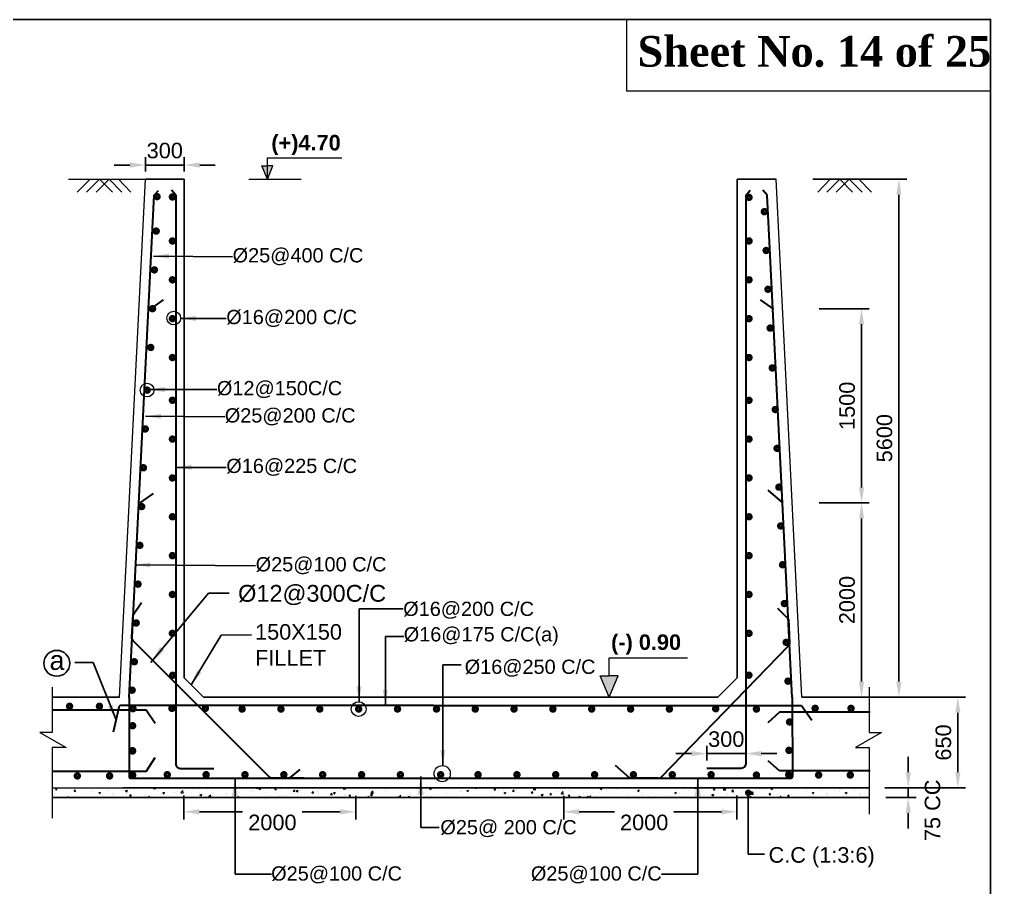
# Model space of a CAD drawing. Extents: x -358915 to 1258323, y -1667244 to -305611.
# Drawn here: x 642073 to 649573, y -1475756 to -1469052 of the extents above; entities that cross this region are included whole.
import ezdxf

# ---------------------------------------------------------------- set-up
doc = ezdxf.new("R2010")
doc.units = 0
doc.header["$LTSCALE"] = 300
doc.header["$MEASUREMENT"] = 0
doc.layers.get('0').update_dxf_attribs({"linetype": 'CONTINUOUS'})
doc.layers.get('DEFPOINTS').update_dxf_attribs({"linetype": 'CONTINUOUS'})
for name, color, linetype, lineweight in [('Dim', 7, 'CONTINUOUS', 9), ('HATCH', 252, 'CONTINUOUS', 5), ('ROD', 1, 'CONTINUOUS', 30)]:
    doc.layers.add(name, color=color, linetype=linetype, lineweight=lineweight)
doc.layers.add('LINE', color=7, linetype='CONTINUOUS')
doc.layers.add('TXT', color=7, linetype='CONTINUOUS')
doc.styles.add('Arial', font='arial.ttf')
doc.styles.add('DIM', font='isocp3.shx')
doc.dimstyles.new('dim_60', dxfattribs={"dimtxt": 120, "dimasz": 120, "dimexe": 60, "dimexo": 60, "dimgap": 50, "dimtad": 1, "dimdec": 0, "dimzin": 0, "dimdsep": 46, "dimtxsty": 'DIM', "dimcen": 0.09, "dimclrd": 5, "dimclre": 5, "dimclrt": 7, "dimadec": 0, "dimazin": 0, "dimtfac": 1, "dimtdec": 0, "dimtmove": 0, "dimatfit": 3, "dimfxl": 1, "dimtolj": 1, "dimtzin": 0, "dimarcsym": 0})
doc.dimstyles.new('dim_70', dxfattribs={"dimtxt": 140, "dimasz": 140, "dimexe": 70, "dimexo": 40, "dimgap": 50, "dimtad": 1, "dimdec": 0, "dimzin": 0, "dimdsep": 46, "dimtxsty": 'Arial', "dimcen": 0.09, "dimclrd": 5, "dimclre": 5, "dimclrt": 7, "dimadec": 0, "dimazin": 0, "dimtfac": 1, "dimtdec": 0, "dimtmove": 0, "dimatfit": 3, "dimfxl": 1, "dimtolj": 1, "dimtzin": 0, "dimarcsym": 0})

# ---------------------------------------------------------------- blocks, each defined once
blk = doc.blocks.new('*D739')
at = {"layer": 'DEFPOINTS', "color": 0, "ltscale": 500}
for p in [(643345.5, -1470176), (643045.5, -1470285.5), (643345.5, -1470285.5)]:
    blk.add_point(p, dxfattribs=at)
at = {"layer": 'Dim', "color": 5, "lineweight": -2, "ltscale": 500}
for p, q in [((643045.5, -1470225.5), (643045.5, -1470116)), ((643345.5, -1470225.5), (643345.5, -1470116)), ((642925.5, -1470176), (642805.5, -1470176)), ((643045.5, -1470176), (643345.5, -1470176)), ((643465.5, -1470176), (643585.5, -1470176))]:
    blk.add_line(p, q, dxfattribs=at)
at = {"layer": 'Dim', "color": 5, "ltscale": 500}
for points in [[(642925.5, -1470156), (642925.5, -1470196), (643045.5, -1470176)], [(643465.5, -1470156), (643465.5, -1470196), (643345.5, -1470176)]]:
    blk.add_solid(points, dxfattribs=at)
at = {"layer": 'Dim', "color": 7, "ltscale": 500, "insert": (643195.5, -1470064.7), "char_height": 120, "attachment_point": 5, "style": 'Arial'}
blk.add_mtext('\\A1;300', dxfattribs=at)
blk = doc.blocks.new('*D740')
at = {"layer": 'DEFPOINTS', "color": 0, "ltscale": 50}
for p in [(648469.2, -1474285.5), (648695.3, -1474985.5), (649320.2, -1474985.5)]:
    blk.add_point(p, dxfattribs=at)
at = {"layer": 'Dim', "color": 5, "lineweight": -2, "ltscale": 50}
for p, q in [((648529.2, -1474285.5), (649380.2, -1474285.5)), ((649320.2, -1474405.5), (649320.2, -1474865.5)), ((648755.3, -1474985.5), (649380.2, -1474985.5))]:
    blk.add_line(p, q, dxfattribs=at)
at = {"layer": 'Dim', "color": 5, "ltscale": 50}
for points in [[(649300.2, -1474405.5), (649340.2, -1474405.5), (649320.2, -1474285.5)], [(649300.2, -1474865.5), (649340.2, -1474865.5), (649320.2, -1474985.5)]]:
    blk.add_solid(points, dxfattribs=at)
at = {"layer": 'Dim', "color": 7, "ltscale": 50, "insert": (649208.9, -1474635.5), "char_height": 120, "attachment_point": 5, "rotation": 90, "style": 'Arial'}
blk.add_mtext('\\A1;650', dxfattribs=at)
blk = doc.blocks.new('*D742')
at = {"layer": 'DEFPOINTS', "color": 0, "ltscale": 500}
for p in [(648695.3, -1474985.5), (648937.2, -1474985.5), (648704.3, -1475060.5)]:
    blk.add_point(p, dxfattribs=at)
at = {"layer": 'Dim', "color": 5, "lineweight": -2, "ltscale": 500}
for p, q in [((648937.2, -1474865.5), (648937.2, -1474745.5)), ((648755.3, -1474985.5), (648997.2, -1474985.5)), ((648937.2, -1475060.5), (648937.2, -1474985.5)), ((648764.3, -1475060.5), (648997.2, -1475060.5)), ((648937.2, -1475180.5), (648937.2, -1475300.5))]:
    blk.add_line(p, q, dxfattribs=at)
at = {"layer": 'Dim', "color": 5, "ltscale": 500}
for points in [[(648917.2, -1474865.5), (648957.2, -1474865.5), (648937.2, -1474985.5)], [(648917.2, -1475180.5), (648957.2, -1475180.5), (648937.2, -1475060.5)]]:
    blk.add_solid(points, dxfattribs=at)
at = {"layer": 'Dim', "color": 7, "ltscale": 500, "insert": (649125.1, -1475159.4), "char_height": 120, "attachment_point": 5, "rotation": 90, "style": 'Arial'}
blk.add_mtext('\\A1;75 CC', dxfattribs=at)
blk = doc.blocks.new('*D745')
at = {"layer": 'DEFPOINTS', "color": 0, "ltscale": 500}
for p in [(647382.1, -1474721.5), (647382.1, -1474835.6), (647681.6, -1474800.6)]:
    blk.add_point(p, dxfattribs=at)
at = {"layer": 'Dim', "color": 5, "lineweight": -2, "ltscale": 500}
for p, q in [((647382.1, -1474775.6), (647382.1, -1474661.5)), ((647681.6, -1474740.6), (647681.6, -1474661.5)), ((647262.1, -1474721.5), (647142.1, -1474721.5)), ((647681.6, -1474721.5), (647382.1, -1474721.5)), ((647801.6, -1474721.5), (647921.6, -1474721.5))]:
    blk.add_line(p, q, dxfattribs=at)
at = {"layer": 'Dim', "color": 5, "ltscale": 500}
for points in [[(647262.1, -1474701.5), (647262.1, -1474741.5), (647382.1, -1474721.5)], [(647801.6, -1474701.5), (647801.6, -1474741.5), (647681.6, -1474721.5)]]:
    blk.add_solid(points, dxfattribs=at)
at = {"layer": 'Dim', "color": 7, "ltscale": 500, "insert": (647531.8, -1474610.2), "char_height": 120, "attachment_point": 5, "style": 'Arial'}
blk.add_mtext('\\A1;300', dxfattribs=at)
blk = doc.blocks.new('*D1400')
at = {"layer": 'DEFPOINTS', "color": 0, "ltscale": 500}
for p in [(643342.6, -1474985.5), (644670.9, -1474987.9), (644670.9, -1475170.8)]:
    blk.add_point(p, dxfattribs=at)
at = {"layer": 'Dim', "color": 5, "lineweight": -2, "ltscale": 500}
for p, q in [((643342.6, -1475045.5), (643342.6, -1475230.8)), ((644670.9, -1475047.9), (644670.9, -1475230.8)), ((643462.6, -1475170.8), (643796.7, -1475170.8)), ((644550.9, -1475170.8), (644256.7, -1475170.8))]:
    blk.add_line(p, q, dxfattribs=at)
at = {"layer": 'Dim', "color": 5, "ltscale": 500}
for points in [[(643462.6, -1475150.8), (643462.6, -1475190.8), (643342.6, -1475170.8)], [(644550.9, -1475150.8), (644550.9, -1475190.8), (644670.9, -1475170.8)]]:
    blk.add_solid(points, dxfattribs=at)
at = {"layer": 'Dim', "color": 7, "ltscale": 500, "insert": (644026.7, -1475253.8), "char_height": 120, "attachment_point": 5, "style": 'Arial'}
blk.add_mtext('\\A1;2000', dxfattribs=at)
blk = doc.blocks.new('*D1401')
at = {"layer": 'DEFPOINTS', "color": 0, "ltscale": 500}
for p in [(646276.3, -1474988), (647613.7, -1474985.5), (647613.7, -1475170.8)]:
    blk.add_point(p, dxfattribs=at)
at = {"layer": 'Dim', "color": 5, "lineweight": -2, "ltscale": 500}
for p, q in [((646276.3, -1475048), (646276.3, -1475230.8)), ((647613.7, -1475045.5), (647613.7, -1475230.8)), ((646396.3, -1475170.8), (646667.8, -1475170.8)), ((647493.7, -1475170.8), (647127.8, -1475170.8))]:
    blk.add_line(p, q, dxfattribs=at)
at = {"layer": 'Dim', "color": 5, "ltscale": 500}
for points in [[(646396.3, -1475150.8), (646396.3, -1475190.8), (646276.3, -1475170.8)], [(647493.7, -1475150.8), (647493.7, -1475190.8), (647613.7, -1475170.8)]]:
    blk.add_solid(points, dxfattribs=at)
at = {"layer": 'Dim', "color": 7, "ltscale": 500, "insert": (646897.8, -1475253.8), "char_height": 120, "attachment_point": 5, "style": 'Arial'}
blk.add_mtext('\\A1;2000', dxfattribs=at)
blk = doc.blocks.new('*D1402')
at = {"layer": 'DEFPOINTS', "color": 0, "ltscale": 50}
for p in [(648188.5, -1472785.5), (648465.3, -1474285.5), (648576.5, -1474285.5)]:
    blk.add_point(p, dxfattribs=at)
at = {"layer": 'Dim', "color": 5, "lineweight": -2, "ltscale": 50}
for p, q in [((648248.5, -1472785.5), (648636.5, -1472785.5)), ((648576.5, -1472905.5), (648576.5, -1474165.5)), ((648525.3, -1474285.5), (648636.5, -1474285.5))]:
    blk.add_line(p, q, dxfattribs=at)
at = {"layer": 'Dim', "color": 5, "ltscale": 50}
for points in [[(648556.5, -1472905.5), (648596.5, -1472905.5), (648576.5, -1472785.5)], [(648556.5, -1474165.5), (648596.5, -1474165.5), (648576.5, -1474285.5)]]:
    blk.add_solid(points, dxfattribs=at)
at = {"layer": 'Dim', "color": 7, "ltscale": 50, "insert": (648465.2, -1473535.5), "char_height": 120, "attachment_point": 5, "rotation": 90, "style": 'Arial'}
blk.add_mtext('\\A1;2000', dxfattribs=at)
blk = doc.blocks.new('*D1403')
at = {"layer": 'DEFPOINTS', "color": 0, "ltscale": 50}
for p in [(648188.5, -1471285.5), (648465.3, -1472785.5), (648576.5, -1472785.5)]:
    blk.add_point(p, dxfattribs=at)
at = {"layer": 'Dim', "color": 5, "lineweight": -2, "ltscale": 50}
for p, q in [((648248.5, -1471285.5), (648636.5, -1471285.5)), ((648576.5, -1471405.5), (648576.5, -1472665.5)), ((648525.3, -1472785.5), (648636.5, -1472785.5))]:
    blk.add_line(p, q, dxfattribs=at)
at = {"layer": 'Dim', "color": 5, "ltscale": 50}
for points in [[(648556.5, -1471405.5), (648596.5, -1471405.5), (648576.5, -1471285.5)], [(648556.5, -1472665.5), (648596.5, -1472665.5), (648576.5, -1472785.5)]]:
    blk.add_solid(points, dxfattribs=at)
at = {"layer": 'Dim', "color": 7, "ltscale": 50, "insert": (648465.2, -1472035.5), "char_height": 120, "attachment_point": 5, "rotation": 90, "style": 'Arial'}
blk.add_mtext('\\A1;1500', dxfattribs=at)
blk = doc.blocks.new('*D1404')
at = {"layer": 'DEFPOINTS', "color": 0, "ltscale": 50}
for p in [(648139.6, -1470285.5), (648865.2, -1470285.5), (648518, -1474285.5)]:
    blk.add_point(p, dxfattribs=at)
at = {"layer": 'Dim', "color": 5, "lineweight": -2, "ltscale": 50}
for p, q in [((648199.6, -1470285.5), (648925.2, -1470285.5)), ((648865.2, -1474165.5), (648865.2, -1470405.5)), ((648578, -1474285.5), (648925.2, -1474285.5))]:
    blk.add_line(p, q, dxfattribs=at)
at = {"layer": 'Dim', "color": 5, "ltscale": 50}
for points in [[(648845.2, -1470405.5), (648885.2, -1470405.5), (648865.2, -1470285.5)], [(648845.2, -1474165.5), (648885.2, -1474165.5), (648865.2, -1474285.5)]]:
    blk.add_solid(points, dxfattribs=at)
at = {"layer": 'Dim', "color": 7, "ltscale": 50, "insert": (648753.9, -1472285.5), "char_height": 120, "attachment_point": 5, "rotation": 90, "style": 'Arial'}
blk.add_mtext('\\A1;5600', dxfattribs=at)

msp = doc.modelspace()

# ---------------------------------------------------------------- hatches: boundary and pattern name
at = {"layer": 'Dim', "ltscale": 500}
h = msp.add_hatch(color=8, dxfattribs=at)
h.dxf.hatch_style = 1
h.paths.add_polyline_path([(644031.3, -1470181.8), (643987.9, -1470181.8), (643944.5, -1470181.8), (643987.9, -1470285.5)])
h = msp.add_hatch(color=8, dxfattribs=at)
h.dxf.hatch_style = 1
h.paths.add_polyline_path([(646696.2, -1474119.6), (646626.7, -1474119.6), (646557.2, -1474119.6), (646626.7, -1474285.5)])

# ---------------------------------------------------------------- linework, layer by layer
at = {"color": 7}
msp.add_circle((642361.9, -1474024), 100.1, dxfattribs=at)
at = {"layer": 'Dim', "ltscale": 50}
for p, q in [((643987.9, -1470285.5), (643987.9, -1470119.8)), ((643987.9, -1470119.8), (644564, -1470119.8)), ((643844.5, -1470285.5), (644249.9, -1470285.5))]:
    msp.add_line(p, q, dxfattribs=at)
at = {"layer": 'Dim', "ltscale": 500}
msp.add_line((646626.7, -1473981.6), (647231.7, -1473981.6), dxfattribs=at)
at = {"layer": 'Dim', "color": 2, "ltscale": 50}
for p, q in [((642342.2, -1475014.3), (642342.2, -1475014.3)), ((642351, -1474999.7), (642360.7, -1474988.2)), ((642351, -1474999.7), (642363, -1475000.7)), ((642363, -1475000.8), (642360.6, -1474988.2)), ((642390.6, -1474986), (642390.6, -1474986)), ((642444.9, -1475000.2), (642444.9, -1475000.2)), ((642494.5, -1475012.3), (642504.1, -1475000.8)), ((642494.5, -1475012.3), (642506.4, -1475013.3)), ((642506.4, -1475013.3), (642504.1, -1475000.8)), ((642545.9, -1474987.4), (642545.9, -1474987.4)), ((642644.5, -1475000.3), (642644.5, -1475000.3)), ((642751.2, -1475004.9), (642751.2, -1475004.9)), ((642754, -1474997.7), (642754, -1474997.7)), ((642858, -1475009.4), (642858, -1475009.4)), ((642892.7, -1475009.1), (642906.7, -1475003.7)), ((642892.7, -1475009.1), (642902.6, -1475015.8)), ((642902.6, -1475015.8), (642906.6, -1475003.7)), ((642928.6, -1475001), (642928.6, -1475001)), ((642955, -1474997.1), (642955, -1474997.1)), ((642971.3, -1474989.5), (642971.3, -1474989.5)), ((643035.3, -1475005.5), (643035.3, -1475005.5)), ((643106.1, -1474990), (643123.9, -1474992.8)), ((643107.2, -1474988.9), (643110.4, -1474985.5)), ((643123.9, -1474992.8), (643123, -1474985.5)), ((643142.1, -1475010), (643142.1, -1475010)), ((643206.7, -1474987.7), (643206.7, -1474987.7)), ((643248.8, -1475014.5), (643248.8, -1475014.5)), ((643293.9, -1475011), (643293.9, -1475011)), ((643313.4, -1474992.2), (643313.4, -1474992.2)), ((643320.7, -1475022), (643336.2, -1475005.7)), ((643337.3, -1475025.9), (643335.1, -1475006.9)), ((643362.8, -1475007.8), (643362.8, -1475007.8)), ((643397.6, -1474999.5), (643397.6, -1474999.5)), ((643420.2, -1474994.3), (643420.2, -1474994.3)), ((643420.2, -1474996.7), (643420.2, -1474996.7)), ((643463.8, -1474995), (643463.8, -1474995)), ((643470.3, -1474987.7), (643470.3, -1474987.7)), ((643527, -1475001.2), (643527, -1475001.2)), ((643633.7, -1475005.7), (643633.7, -1475005.7)), ((643740.5, -1475010.2), (643740.5, -1475010.2)), ((643847.3, -1475014.7), (643847.3, -1475014.7)), ((643871.8, -1475006.8), (643871.8, -1475006.8)), ((643872.9, -1475004.7), (643872.9, -1475004.7)), ((643901.2, -1474987.3), (643913.2, -1474988.4)), ((643901.2, -1474987.3), (643902.8, -1474985.5)), ((643913.2, -1474988.4), (643912.6, -1474985.5)), ((643921.9, -1475000.2), (643921.9, -1475000.2)), ((643923, -1474992.6), (643937, -1474987.3)), ((643923, -1474992.6), (643932.9, -1474999.4)), ((643932.9, -1474999.4), (643937, -1474987.3)), ((643975.6, -1474990.6), (643975.6, -1474990.6)), ((643997.6, -1474990.3), (643997.6, -1474990.3)), ((644044.7, -1474999.9), (644054.3, -1474988.4)), ((644044.7, -1474999.9), (644056.7, -1475000.9)), ((644056.6, -1475000.9), (644054.3, -1474988.4)), ((644089.2, -1474998.7), (644089.2, -1474998.7)), ((644188.2, -1475012.4), (644197.8, -1475000.9)), ((644188.2, -1475012.4), (644200.1, -1475013.5)), ((644200.1, -1475013.5), (644197.8, -1475001)), ((644210.4, -1475008.7), (644224.4, -1475003.3)), ((644210.4, -1475008.7), (644220.4, -1475015.4)), ((644220.3, -1475015.4), (644224.4, -1475003.3)), ((644331.6, -1475025), (644341.2, -1475013.5)), ((644343.5, -1475026), (644341.2, -1475013.5)), ((644370.4, -1475002.5), (644370.4, -1475002.5)), ((644373.5, -1475012.7), (644373.5, -1475012.7)), ((644381.7, -1475002.5), (644381.7, -1475002.5)), ((644449.3, -1475002.8), (644449.3, -1475002.8)), ((644485.6, -1474987.5), (644485.6, -1474987.5)), ((644573.7, -1474993.8), (644591.5, -1474996.6)), ((644574.8, -1474992.7), (644581.7, -1474985.5)), ((644575.6, -1474986.1), (644575.6, -1474986.1)), ((644591.5, -1474996.6), (644590.2, -1474985.5)), ((644788.3, -1475025.8), (644803.9, -1475009.5)), ((644790.8, -1475012.2), (644790.8, -1475012.2)), ((644796.7, -1475012.5), (644796.7, -1475012.5)), ((644804.9, -1475029.7), (644802.7, -1475010.7)), ((644893.5, -1474998.1), (644893.5, -1474998.1)), ((644913.3, -1474992.5), (644913.3, -1474992.5)), ((645027.2, -1474998.6), (645027.2, -1474998.6)), ((645077.3, -1474992), (645077.3, -1474992)), ((645240.7, -1474992.2), (645254.7, -1474986.8)), ((645240.7, -1474992.2), (645250.7, -1474998.9)), ((645250.6, -1474998.9), (645254.7, -1474986.8)), ((645299.6, -1475010), (645299.6, -1475010)), ((645403.5, -1474995), (645403.5, -1474995)), ((645478.9, -1475011.1), (645478.9, -1475011.1)), ((645488.2, -1475011.7), (645488.2, -1475011.7)), ((645528.1, -1475008.2), (645542.2, -1475002.8)), ((645528.1, -1475008.2), (645538.1, -1475014.9)), ((645528.9, -1475004.5), (645528.9, -1475004.5)), ((645538.1, -1475014.9), (645542.1, -1475002.9)), ((645594.9, -1474987.5), (645596.6, -1474985.5)), ((645594.9, -1474987.5), (645606.9, -1474988.5)), ((645604.7, -1474994.6), (645604.7, -1474994.6)), ((645604.9, -1474991.7), (645604.9, -1474991.7)), ((645606.9, -1474988.6), (645606.3, -1474985.5)), ((645701.2, -1474989.2), (645701.2, -1474989.2)), ((645738.4, -1475000), (645748, -1474988.5)), ((645738.4, -1475000), (645750.3, -1475001.1)), ((645750.3, -1475001.1), (645748, -1474988.6)), ((645808, -1474993.7), (645808, -1474993.7)), ((645811.3, -1475005.6), (645811.3, -1475005.6)), ((645881.8, -1475012.6), (645891.5, -1475001.1)), ((645881.8, -1475012.6), (645893.8, -1475013.6)), ((645886.1, -1474995.5), (645886.1, -1474995.5)), ((645893.8, -1475013.7), (645891.4, -1475001.1)), ((645912.4, -1474992.8), (645912.4, -1474992.8)), ((645914.7, -1474998.2), (645914.7, -1474998.2)), ((646021.5, -1475002.8), (646021.5, -1475002.8)), ((646025.3, -1475025.1), (646034.9, -1475013.6)), ((646037.2, -1475026.2), (646034.9, -1475013.7)), ((646041.3, -1474997.6), (646059.1, -1475000.4)), ((646042.5, -1474996.5), (646053, -1474985.5)), ((646056.3, -1475007), (646056.3, -1475007)), ((646059.1, -1475000.4), (646057.4, -1474985.5)), ((646128.3, -1475007.3), (646128.3, -1475007.3)), ((646182.6, -1474990.4), (646182.6, -1474990.4)), ((646235, -1475011.8), (646235, -1475011.8)), ((646255.9, -1475029.6), (646271.5, -1475013.3)), ((646272.6, -1475033.5), (646270.4, -1475014.5)), ((646312.3, -1475005.5), (646312.3, -1475005.5)), ((646321.4, -1475002.5), (646321.4, -1475002.5)), ((646424.1, -1474988.4), (646424.1, -1474988.4)), ((646558.5, -1474991.8), (646572.5, -1474986.4)), ((646558.5, -1474991.8), (646568.4, -1474998.5)), ((646568.4, -1474998.5), (646572.4, -1474986.4)), ((646634.3, -1475002.9), (646634.3, -1475002.9)), ((646684.3, -1474996.3), (646684.3, -1474996.3)), ((646729.2, -1475013.1), (646729.2, -1475013.1)), ((646760.1, -1474986.4), (646760.1, -1474986.4)), ((646830.3, -1475000.3), (646830.3, -1475000.3)), ((646845.9, -1475007.8), (646859.9, -1475002.4)), ((646845.9, -1475007.8), (646855.8, -1475014.5)), ((646855.8, -1475014.5), (646859.9, -1475002.4)), ((647003.9, -1475004.7), (647003.9, -1475004.7)), ((647136, -1475008.8), (647136, -1475008.8)), ((647211.7, -1474998.9), (647211.7, -1474998.9)), ((647239.3, -1475010), (647239.3, -1475010)), ((647285.1, -1475008.5), (647285.1, -1475008.5)), ((647288.6, -1474987.7), (647290.4, -1474985.5)), ((647288.6, -1474987.7), (647300.6, -1474988.7)), ((647300.5, -1474988.7), (647299.9, -1474985.5)), ((647342, -1474995.9), (647342, -1474995.9)), ((647401.7, -1474988.5), (647401.7, -1474988.5)), ((647432.1, -1475000.2), (647441.7, -1474988.7)), ((647432.1, -1475000.2), (647444, -1475001.2)), ((647444, -1475001.3), (647441.7, -1474988.7)), ((647491.4, -1474986.6), (647491.4, -1474986.6)), ((647509, -1475001.4), (647526.8, -1475004.2)), ((647510.1, -1475000.3), (647524.2, -1474985.5)), ((647526.7, -1475004.2), (647524.6, -1474985.5)), ((647575.5, -1475012.8), (647585.1, -1475001.3)), ((647575.5, -1475012.8), (647587.5, -1475013.8)), ((647587.4, -1475013.8), (647585.1, -1475001.3)), ((647598.2, -1474991.1), (647598.2, -1474991.1)), ((647663.3, -1475011.3), (647663.3, -1475011.3)), ((647704.9, -1474995.6), (647704.9, -1474995.6)), ((647719, -1475025.3), (647728.6, -1475013.8)), ((647730.9, -1475026.4), (647728.6, -1475013.8)), ((647748.2, -1475007.8), (647748.2, -1475007.8)), ((647789.7, -1474994.7), (647789.7, -1474994.7)), ((647811.7, -1475000.1), (647811.7, -1475000.1)), ((647828, -1474998.4), (647828, -1474998.4)), ((647839.7, -1474988.1), (647839.7, -1474988.1)), ((647852, -1474992.8), (647852, -1474992.8)), ((647876.2, -1474991.3), (647890.2, -1474986)), ((647876.2, -1474991.3), (647886.2, -1474998)), ((647886.1, -1474998), (647890.2, -1474986)), ((647918.5, -1475004.7), (647918.5, -1475004.7)), ((648025.2, -1475009.2), (648025.2, -1475009.2)), ((648089.8, -1474986.8), (648089.8, -1474986.8)), ((648154.1, -1475000.3), (648154.1, -1475000.3)), ((648260.9, -1475004.9), (648260.9, -1475004.9)), ((648263.6, -1474997.7), (648263.6, -1474997.7)), ((648367.7, -1475009.4), (648367.7, -1475009.4)), ((648410.1, -1475000.3), (648410.1, -1475000.3)), ((648516.9, -1475004.9), (648516.9, -1475004.9)), ((648519.6, -1474997.7), (648519.6, -1474997.7)), ((648623.6, -1475009.4), (648623.6, -1475009.4)), ((642340.2, -1475045.7), (642340.2, -1475045.7)), ((642419.5, -1475057.8), (642419.5, -1475057.8)), ((642437.2, -1475057.6), (642451.2, -1475052.2)), ((642437.2, -1475057.6), (642441.5, -1475060.5)), ((642448.4, -1475060.5), (642451.2, -1475052.2)), ((642456.8, -1475025.7), (642456.8, -1475025.7)), ((642464.3, -1475048.2), (642464.3, -1475048.2)), ((642514.4, -1475041.6), (642514.4, -1475041.6)), ((642543.5, -1475054), (642543.5, -1475054)), ((642637.3, -1475017.7), (642637.3, -1475017.7)), ((642675.2, -1475052.9), (642675.2, -1475052.9)), ((642685.4, -1475023.4), (642699.4, -1475018)), ((642685.4, -1475023.4), (642695.4, -1475030.1)), ((642686.6, -1475027.2), (642686.6, -1475027.2)), ((642695.4, -1475030.1), (642699.4, -1475018)), ((642696.7, -1475042.2), (642696.7, -1475042.2)), ((642725.2, -1475046.3), (642725.2, -1475046.3)), ((642793.4, -1475031.7), (642793.4, -1475031.7)), ((642799.4, -1475028.1), (642799.4, -1475028.1)), ((642801, -1475036.3), (642801, -1475036.3)), ((642801.9, -1475041.6), (642801.9, -1475041.6)), ((642924.8, -1475049.9), (642934.5, -1475038.4)), ((642924.8, -1475049.9), (642936.8, -1475050.9)), ((642936.8, -1475051), (642934.5, -1475038.4)), ((642966, -1475054.1), (642966, -1475054.1)), ((643041.8, -1475044.1), (643041.8, -1475044.1)), ((643047.7, -1475059.5), (643047.7, -1475059.5)), ((643055.2, -1475049.6), (643055.2, -1475049.6)), ((643069.9, -1475060.5), (643077.9, -1475051)), ((643079.7, -1475060.5), (643077.9, -1475051)), ((643156.3, -1475036.8), (643156.3, -1475036.8)), ((643164.3, -1475039.5), (643164.3, -1475039.5)), ((643168.1, -1475027.5), (643168.1, -1475027.5)), ((643180.1, -1475025.1), (643194.1, -1475019.7)), ((643180.1, -1475025.1), (643190, -1475031.8)), ((643190, -1475031.8), (643194.1, -1475019.7)), ((643218.1, -1475020.9), (643218.1, -1475020.9)), ((643260.1, -1475021.8), (643260.1, -1475021.8)), ((643281, -1475019.5), (643281, -1475019.5)), ((643319.5, -1475023.1), (643337.3, -1475025.9)), ((643355.6, -1475019.1), (643355.6, -1475019.1)), ((643462.4, -1475023.6), (643462.4, -1475023.6)), ((643467.5, -1475041.1), (643481.5, -1475035.8)), ((643467.5, -1475041.1), (643477.5, -1475047.8)), ((643477.4, -1475047.8), (643481.5, -1475035.8)), ((643493.4, -1475056.6), (643493.4, -1475056.6)), ((643533, -1475056.3), (643550.8, -1475059)), ((643534.1, -1475055.1), (643549.7, -1475038.8)), ((643550.8, -1475059), (643548.6, -1475040)), ((643565.3, -1475046.5), (643565.3, -1475046.5)), ((643569.1, -1475028.1), (643569.1, -1475028.1)), ((643619.7, -1475040), (643619.7, -1475040)), ((643668, -1475032.5), (643668, -1475032.5)), ((643669.8, -1475033.4), (643669.8, -1475033.4)), ((643675.9, -1475032.6), (643675.9, -1475032.6)), ((643739.2, -1475058.7), (643739.2, -1475058.7)), ((643745.5, -1475023.4), (643745.5, -1475023.4)), ((643754.9, -1475057.1), (643768.9, -1475051.8)), ((643754.9, -1475057.1), (643759.9, -1475060.5)), ((643766, -1475060.5), (643768.9, -1475051.8)), ((643769, -1475019.7), (643769, -1475019.7)), ((643782.7, -1475037.1), (643782.7, -1475037.1)), ((643855.9, -1475038.7), (643855.9, -1475038.7)), ((643889.4, -1475041.6), (643889.4, -1475041.6)), ((643954, -1475019.3), (643954, -1475019.3)), ((643972.5, -1475018.7), (643972.5, -1475018.7)), ((643973.1, -1475057.2), (643973.1, -1475057.2)), ((643996.2, -1475046.1), (643996.2, -1475046.1)), ((644060.8, -1475023.8), (644060.8, -1475023.8)), ((644071.3, -1475052.5), (644071.3, -1475052.5)), ((644074.1, -1475044.3), (644074.1, -1475044.3)), ((644103, -1475050.6), (644103, -1475050.6)), ((644121.4, -1475045.9), (644121.4, -1475045.9)), ((644137.1, -1475042.6), (644137.1, -1475042.6)), ((644167.6, -1475028.3), (644167.6, -1475028.3)), ((644178, -1475029.4), (644178, -1475029.4)), ((644197.2, -1475035.9), (644197.2, -1475035.9)), ((644209.7, -1475055.1), (644209.7, -1475055.1)), ((644253.7, -1475022.6), (644253.7, -1475022.6)), ((644274.3, -1475032.8), (644274.3, -1475032.8)), ((644280.7, -1475015.3), (644280.7, -1475015.3)), ((644316.5, -1475059.6), (644316.5, -1475059.6)), ((644323.5, -1475019.3), (644323.5, -1475019.3)), ((644331.6, -1475025), (644343.6, -1475026)), ((644381.1, -1475037.3), (644381.1, -1475037.3)), ((644475.1, -1475037.5), (644484.7, -1475026)), ((644475.1, -1475037.5), (644487, -1475038.6)), ((644483.2, -1475054.1), (644483.2, -1475054.1)), ((644487, -1475038.6), (644484.7, -1475026.1)), ((644487.8, -1475041.8), (644487.8, -1475041.8)), ((644497.8, -1475024.7), (644511.8, -1475019.3)), ((644497.8, -1475024.7), (644507.8, -1475031.4)), ((644507.7, -1475031.4), (644511.8, -1475019.3)), ((644563.4, -1475052.5), (644563.4, -1475052.5)), ((644573, -1475058.4), (644573, -1475058.4)), ((644585.9, -1475040), (644585.9, -1475040)), ((644594.6, -1475046.3), (644594.6, -1475046.3)), ((644618.5, -1475050.1), (644628.2, -1475038.6)), ((644618.5, -1475050.1), (644630.5, -1475051.1)), ((644630.4, -1475051.1), (644628.1, -1475038.6)), ((644648.8, -1475048.4), (644648.8, -1475048.4)), ((644680, -1475032.5), (644680, -1475032.5)), ((644686.9, -1475027.2), (644686.9, -1475027.2)), ((644701.4, -1475050.8), (644701.4, -1475050.8)), ((644763.7, -1475060.5), (644771.6, -1475051.1)), ((644773.3, -1475060.5), (644771.6, -1475051.2)), ((644775.1, -1475031.8), (644775.1, -1475031.8)), ((644785.3, -1475040.7), (644799.3, -1475035.3)), ((644785.3, -1475040.7), (644795.2, -1475047.4)), ((644787.2, -1475026.9), (644805, -1475029.7)), ((644795.2, -1475047.4), (644799.2, -1475035.3)), ((644808.1, -1475055.3), (644808.1, -1475055.3)), ((644825.2, -1475025.2), (644825.2, -1475025.2)), ((644900.9, -1475015.2), (644900.9, -1475015.2)), ((644914.9, -1475059.9), (644914.9, -1475059.9)), ((644992, -1475051.9), (644992, -1475051.9)), ((645000.6, -1475060.1), (645003.6, -1475060.5)), ((645001.7, -1475058.9), (645017.3, -1475042.6)), ((645018.1, -1475060.5), (645016.2, -1475043.8)), ((645072.7, -1475056.7), (645086.7, -1475051.3)), ((645072.7, -1475056.7), (645078.3, -1475060.5)), ((645083.6, -1475060.5), (645086.7, -1475051.3)), ((645095.9, -1475036.9), (645095.9, -1475036.9)), ((645198.6, -1475022.8), (645198.6, -1475022.8)), ((645226.7, -1475044.3), (645226.7, -1475044.3)), ((645254.9, -1475051.7), (645254.9, -1475051.7)), ((645276.8, -1475037.7), (645276.8, -1475037.7)), ((645352.6, -1475027.7), (645352.6, -1475027.7)), ((645371.6, -1475031.7), (645371.6, -1475031.7)), ((645503.8, -1475047.5), (645503.8, -1475047.5)), ((645536.1, -1475055.6), (645536.1, -1475055.6)), ((645604.8, -1475034.7), (645604.8, -1475034.7)), ((645652.8, -1475035.6), (645652.8, -1475035.6)), ((645678.4, -1475056.8), (645678.4, -1475056.8)), ((645708.7, -1475019.7), (645708.7, -1475019.7)), ((645728.4, -1475050.2), (645728.4, -1475050.2)), ((645769.4, -1475015.6), (645769.4, -1475015.6)), ((645804.2, -1475040.2), (645804.2, -1475040.2)), ((645815.6, -1475024.2), (645829.6, -1475018.9)), ((645815.6, -1475024.2), (645825.5, -1475031)), ((645825.5, -1475031), (645829.6, -1475018.9)), ((645909.9, -1475059.4), (645909.9, -1475059.4)), ((645930.5, -1475023.6), (645930.5, -1475023.6)), ((645980.6, -1475017), (645980.6, -1475017)), ((646013.8, -1475044.4), (646013.8, -1475044.4)), ((646025.3, -1475025.1), (646037.2, -1475026.2)), ((646079.1, -1475045.5), (646079.1, -1475045.5)), ((646103, -1475040.3), (646117, -1475034.9)), ((646103, -1475040.3), (646113, -1475047)), ((646112.9, -1475047), (646117, -1475034.9)), ((646116.5, -1475030.3), (646116.5, -1475030.3)), ((646168.7, -1475037.7), (646178.4, -1475026.2)), ((646168.7, -1475037.7), (646180.7, -1475038.7)), ((646180.7, -1475038.8), (646178.4, -1475026.2)), ((646195.7, -1475025.5), (646195.7, -1475025.5)), ((646217.5, -1475017.5), (646217.5, -1475017.5)), ((646254.8, -1475030.7), (646272.6, -1475033.5)), ((646255.8, -1475052.7), (646255.8, -1475052.7)), ((646312.2, -1475050.2), (646321.8, -1475038.7)), ((646312.2, -1475050.2), (646324.1, -1475051.3)), ((646324.1, -1475051.3), (646321.8, -1475038.8)), ((646341.8, -1475016.3), (646341.8, -1475016.3)), ((646382.1, -1475036.1), (646382.1, -1475036.1)), ((646390.4, -1475056.3), (646404.4, -1475050.9)), ((646390.4, -1475056.3), (646396.7, -1475060.5)), ((646401.2, -1475060.5), (646404.4, -1475050.9)), ((646421.7, -1475055), (646421.7, -1475055)), ((646432.2, -1475029.5), (646432.2, -1475029.5)), ((646448.6, -1475020.8), (646448.6, -1475020.8)), ((646457.5, -1475060.5), (646465.3, -1475051.3)), ((646466.9, -1475060.5), (646465.3, -1475051.3)), ((646471.4, -1475060.5), (646484.9, -1475046.4)), ((646485.3, -1475060.5), (646483.8, -1475047.6)), ((646507.9, -1475019.5), (646507.9, -1475019.5)), ((646522.7, -1475042.2), (646522.7, -1475042.2)), ((646555.3, -1475025.3), (646555.3, -1475025.3)), ((646626.6, -1475027.2), (646626.6, -1475027.2)), ((646662.1, -1475029.8), (646662.1, -1475029.8)), ((646768.9, -1475034.3), (646768.9, -1475034.3)), ((646770.6, -1475044.7), (646770.6, -1475044.7)), ((646833.8, -1475048.6), (646833.8, -1475048.6)), ((646875.6, -1475038.8), (646875.6, -1475038.8)), ((646883.8, -1475042), (646883.8, -1475042)), ((646887.3, -1475024.7), (646887.3, -1475024.7)), ((646931.7, -1475051.9), (646931.7, -1475051.9)), ((646959.6, -1475032), (646959.6, -1475032)), ((646982.4, -1475043.4), (646982.4, -1475043.4)), ((647034.4, -1475037.8), (647034.4, -1475037.8)), ((647051.8, -1475048.6), (647051.8, -1475048.6)), ((647085.9, -1475015.4), (647085.9, -1475015.4)), ((647089.1, -1475047.9), (647089.1, -1475047.9)), ((647133.3, -1475023.8), (647147.3, -1475018.4)), ((647133.3, -1475023.8), (647143.3, -1475030.5)), ((647135.4, -1475025), (647135.4, -1475025)), ((647143.2, -1475030.5), (647147.3, -1475018.4)), ((647168.5, -1475028.6), (647168.5, -1475028.6)), ((647195.9, -1475052.4), (647195.9, -1475052.4)), ((647302.7, -1475056.9), (647302.7, -1475056.9)), ((647335.5, -1475054.5), (647335.5, -1475054.5)), ((647411.2, -1475044.5), (647411.2, -1475044.5)), ((647420.7, -1475039.8), (647434.8, -1475034.4)), ((647420.7, -1475039.8), (647430.7, -1475046.5)), ((647430.7, -1475046.5), (647434.7, -1475034.4)), ((647440.6, -1475049.7), (647440.6, -1475049.7)), ((647478.1, -1475058.5), (647478.1, -1475058.5)), ((647537.5, -1475027.9), (647537.5, -1475027.9)), ((647544.4, -1475034.7), (647544.4, -1475034.7)), ((647587.6, -1475021.3), (647587.6, -1475021.3)), ((647594.8, -1475038.5), (647594.8, -1475038.5)), ((647647.1, -1475020.6), (647647.1, -1475020.6)), ((647708.2, -1475055.8), (647722.2, -1475050.5)), ((647708.2, -1475055.8), (647715.1, -1475060.5)), ((647711.4, -1475018.5), (647711.4, -1475018.5)), ((647718.8, -1475060.5), (647722.2, -1475050.5)), ((647719, -1475025.3), (647730.9, -1475026.3)), ((647722.4, -1475034.5), (647740.2, -1475037.3)), ((647723.5, -1475033.4), (647739.1, -1475017.1)), ((647740.2, -1475037.3), (647738, -1475018.3)), ((647849.6, -1475059.4), (647849.6, -1475059.4)), ((647862.4, -1475037.9), (647872, -1475026.4)), ((647862.4, -1475037.9), (647874.4, -1475038.9)), ((647862.9, -1475057), (647862.9, -1475057)), ((647874.3, -1475038.9), (647872, -1475026.4)), ((647942.7, -1475060.5), (647952.6, -1475050.2)), ((647952.5, -1475060.5), (647951.4, -1475051.4)), ((647952.3, -1475045.3), (647952.3, -1475045.3)), ((647989.2, -1475040.4), (647989.2, -1475040.4)), ((648005.9, -1475050.4), (648015.5, -1475038.9)), ((648005.9, -1475050.4), (648017.8, -1475051.4)), ((648017.8, -1475051.5), (648015.5, -1475038.9)), ((648039.2, -1475033.8), (648039.2, -1475033.8)), ((648053.3, -1475032.5), (648053.3, -1475032.5)), ((648147, -1475017.7), (648147, -1475017.7)), ((648184.8, -1475052.9), (648184.8, -1475052.9)), ((648195.1, -1475023.4), (648209.1, -1475018)), ((648195.1, -1475023.4), (648205.1, -1475030.1)), ((648196.3, -1475027.2), (648196.3, -1475027.2)), ((648205, -1475030.1), (648209.1, -1475018)), ((648206.4, -1475042.2), (648206.4, -1475042.2)), ((648234.9, -1475046.3), (648234.9, -1475046.3)), ((648303.1, -1475031.7), (648303.1, -1475031.7)), ((648309.1, -1475028.1), (648309.1, -1475028.1)), ((648310.7, -1475036.3), (648310.7, -1475036.3)), ((648311.6, -1475041.6), (648311.6, -1475041.6)), ((648403, -1475017.7), (648403, -1475017.7)), ((648440.8, -1475052.9), (648440.8, -1475052.9)), ((648451.1, -1475023.4), (648465.1, -1475018)), ((648451.1, -1475023.4), (648461, -1475030.1)), ((648452.3, -1475027.2), (648452.3, -1475027.2)), ((648461, -1475030.1), (648465, -1475018)), ((648462.3, -1475042.2), (648462.3, -1475042.2)), ((648490.9, -1475046.3), (648490.9, -1475046.3)), ((648559, -1475031.7), (648559, -1475031.7)), ((648565, -1475028.1), (648565, -1475028.1)), ((648566.6, -1475036.3), (648566.6, -1475036.3)), ((648567.5, -1475041.6), (648567.5, -1475041.6))]:
    msp.add_line(p, q, dxfattribs=at)
at = {"layer": 'Dim', "ltscale": 500}
for points in [[(643987.9, -1470285.5), (643944.5, -1470181.8), (643987.9, -1470181.8)], [(643987.9, -1470285.5), (644031.3, -1470181.8), (643987.9, -1470181.8)], [(646626.7, -1474119.6), (646626.7, -1473981.6)], [(646626.7, -1474285.5), (646557.2, -1474119.6), (646626.7, -1474119.6)], [(646626.7, -1474285.5), (646696.2, -1474119.6), (646626.7, -1474119.6)]]:
    msp.add_lwpolyline(points, dxfattribs=at)
at = {"layer": 'Dim', "ltscale": 50}
for points in [[(642451.5, -1470285.5), (643045.5, -1470285.5)], [(648209.1, -1470285.5), (648925.2, -1470285.5)]]:
    msp.add_lwpolyline(points, dxfattribs=at)
at = {"layer": 'Dim', "color": 7, "ltscale": 50}
for points in [[(642326.5, -1474208), (642326.5, -1474559.7), (642230.3, -1474559.7), (642432.8, -1474673), (642326.5, -1474673), (642326.5, -1475220.8)], [(648635.5, -1474208), (648635.5, -1474559.7), (648731.8, -1474559.7), (648529.3, -1474673), (648635.5, -1474673), (648635.5, -1475187.9)]]:
    msp.add_lwpolyline(points, dxfattribs=at)
at = {"layer": 'Dim'}
for centre, radius in [((643264.9, -1471358.2), 52.6), ((643058.9, -1471914.4), 52.6), ((644692.8, -1474377.3), 56.8), ((645338.3, -1474875.9), 62.4)]:
    msp.add_circle(centre, radius, dxfattribs=at)
at = {"layer": 'HATCH', "lineweight": 15}
for points in [[(642618.1, -1470285.5), (642518.2, -1470385.4)], [(642691.6, -1470285.5), (642591.7, -1470385.4)], [(642765.1, -1470285.5), (642665.3, -1470385.4)], [(642691.6, -1470285.5), (642791.5, -1470385.4)], [(642765.1, -1470285.5), (642865, -1470385.4)], [(642838.7, -1470285.5), (642933.4, -1470385.4)], [(648334, -1470285.5), (648239.3, -1470385.4)], [(648407.6, -1470285.5), (648307.7, -1470385.4)], [(648481.1, -1470285.5), (648381.2, -1470385.4)], [(648407.6, -1470285.5), (648507.4, -1470385.4)], [(648481.1, -1470285.5), (648581, -1470385.4)], [(648554.6, -1470285.5), (648654.5, -1470385.4)]]:
    msp.add_lwpolyline(points, dxfattribs=at)
at = {"layer": 'LINE', "lineweight": 15}
for p, q in [((642845.5, -1474285.5), (643045.5, -1470285.5)), ((648116.6, -1474285.5), (647916.6, -1470285.5))]:
    msp.add_line(p, q, dxfattribs=at)
at = {"layer": 'LINE'}
for p, q in [((643045.5, -1470285.5), (643345.5, -1470285.5)), ((643345.5, -1474135.5), (643345.5, -1470285.5)), ((647916.6, -1470285.5), (647616.6, -1470285.5)), ((647616.6, -1474135.5), (647616.6, -1470285.5)), ((643495.5, -1474285.5), (643345.5, -1474135.5)), ((647616.6, -1474135.5), (647466.6, -1474285.5)), ((642326.5, -1474285.5), (642845.5, -1474285.5)), ((643495.5, -1474285.5), (645271.6, -1474285.5)), ((645271.6, -1474285.5), (647466.6, -1474285.5)), ((648116.6, -1474285.5), (648635.5, -1474285.5)), ((642870.5, -1474985.5), (645271.6, -1474985.5)), ((645271.6, -1474985.5), (648091.6, -1474985.5)), ((648091.6, -1474985.5), (648635.5, -1474985.5)), ((642326.5, -1475060.5), (642870.5, -1475060.5)), ((642870.5, -1475060.5), (645271.6, -1475060.5)), ((645271.6, -1475060.5), (648091.6, -1475060.5)), ((648091.6, -1475060.5), (648635.5, -1475060.5))]:
    msp.add_line(p, q, dxfattribs=at)
at = {"layer": 'LINE', "lineweight": 18}
msp.add_line((642326.5, -1474985.5), (642870.5, -1474985.5), dxfattribs=at)
at = {"layer": 'LINE'}
msp.add_lwpolyline([(649573, -1489454.2), (620720.6, -1489454.2), (620720.6, -1469051.5), (649573, -1469051.5)], close=True, dxfattribs=at)
at = {"layer": 'LINE', "lineweight": 9}
msp.add_lwpolyline([(649573, -1469051.5), (646761.6, -1469051.5), (646761.6, -1469603), (649573, -1469603)], close=True, dxfattribs=at)
at = {"layer": 'LINE'}
for points in [[(642845.5, -1474285.5), (642845.5, -1474285.5)], [(648116.6, -1474285.5), (648116.6, -1474285.5)]]:
    msp.add_lwpolyline(points, dxfattribs=at)
at = {"layer": 'ROD'}
for p, q in [((642920.4, -1474289), (643114.7, -1470408.4)), ((648041.6, -1474289), (647847.4, -1470408.5)), ((642920.5, -1474285.5), (642920.5, -1474895.5)), ((648041.6, -1474285.5), (648042.3, -1474900.5)), ((642326.5, -1474383.8), (643050.8, -1474383.8)), ((643050.8, -1474383.8), (643122.4, -1474485.9)), ((647943.7, -1474400.8), (647852.2, -1474484.7)), ((648641.9, -1474400.8), (647943.7, -1474400.8)), ((648113.8, -1474350.5), (648191.8, -1474463.4)), ((643052.3, -1474860.1), (643122.5, -1474751.4)), ((647943.7, -1474854.2), (647855.4, -1474777.8)), ((648641.9, -1474854.2), (647943.7, -1474854.2)), ((642931, -1474910.5), (645271.6, -1474910.5)), ((645271.6, -1474910.5), (648032.3, -1474910.5)), ((648026.6, -1474885.6), (648012.6, -1474885.6))]:
    msp.add_line(p, q, dxfattribs=at)
at = {"layer": 'ROD', "const_width": 30.7}
for points in [[(643148.6, -1470415.8, -1), (643123.6, -1470424.2, -1)], [(643267.2, -1470418.3, -1), (643242.1, -1470426.6, -1)], [(647694.9, -1470421.6, 1), (647719.9, -1470429.9, 1)], [(647813.4, -1470532, 1), (647838.5, -1470540.4, 1)], [(643141.6, -1470681.9, -1), (643116.6, -1470690.2, -1)], [(643267.2, -1470758.4, -1), (643242.1, -1470766.7, -1)], [(647694.9, -1470758.4, 1), (647719.9, -1470766.7, 1)], [(647827.4, -1470831.7, 1), (647852.5, -1470840, 1)], [(643127.6, -1470981.5, -1), (643102.5, -1470989.9, -1)], [(643267.2, -1471058.4, -1), (643242.1, -1471066.7, -1)], [(647694.9, -1471058.4, 1), (647719.9, -1471066.7, 1)], [(647841.5, -1471131.4, 1), (647866.5, -1471139.7, 1)], [(643113.6, -1471281.2, -1), (643088.5, -1471289.6, -1)], [(643267.2, -1471358.4, -1), (643242.1, -1471366.7, -1)], [(647694.9, -1471358.4, 1), (647719.9, -1471366.7, 1)], [(647858.1, -1471431, 1), (647883.1, -1471439.4, 1)], [(643099.5, -1471580.9, -1), (643074.5, -1471589.2, -1)], [(643267.2, -1471658.4, -1), (643242.1, -1471666.7, -1)], [(647694.9, -1471658.4, 1), (647719.9, -1471666.7, 1)], [(647874.3, -1471739, 1), (647899.3, -1471747.4, 1)], [(643071.4, -1471910.2, -1), (643046.4, -1471918.6, -1)], [(643267.2, -1471988.4, -1), (643242.1, -1471996.7, -1)], [(647694.9, -1471988.4, 1), (647719.9, -1471996.7, 1)], [(647897.6, -1472060.1, 1), (647922.7, -1472068.4, 1)], [(643057.4, -1472209.9, -1), (643032.4, -1472218.2, -1)], [(643267.2, -1472288.4, -1), (643242.1, -1472296.7, -1)], [(647694.9, -1472288.4, 1), (647719.9, -1472296.7, 1)], [(647911.7, -1472359.7, 1), (647936.7, -1472368.1, 1)], [(643043.4, -1472509.6, -1), (643018.3, -1472517.9, -1)], [(643267.2, -1472588.4, -1), (643242.1, -1472596.7, -1)], [(647694.9, -1472588.4, 1), (647719.9, -1472596.7, 1)], [(647925.7, -1472659.4, 1), (647950.7, -1472667.7, 1)], [(643029.3, -1472809.2, -1), (643004.3, -1472817.6, -1)], [(643267.2, -1472888.4, -1), (643242.1, -1472896.7, -1)], [(647694.9, -1472888.4, 1), (647719.9, -1472896.7, 1)], [(647939.7, -1472959.1, 1), (647964.8, -1472967.4, 1)], [(643015.3, -1473108.9, -1), (642990.3, -1473117.3, -1)], [(643267.2, -1473188.4, -1), (643242.1, -1473196.7, -1)], [(647694.9, -1473188.4, 1), (647719.9, -1473196.7, 1)], [(647953.8, -1473258.7, 1), (647978.8, -1473267.1, 1)], [(643001.3, -1473408.6, -1), (642976.2, -1473416.9, -1)], [(643267.2, -1473488.4, -1), (643242.1, -1473496.7, -1)], [(647694.9, -1473488.4, 1), (647719.9, -1473496.7, 1)], [(647967.8, -1473558.4, 1), (647992.9, -1473566.8, 1)], [(642987.2, -1473708.2, -1), (642962.2, -1473716.6, -1)], [(643267.2, -1473788.4, -1), (643242.1, -1473796.7, -1)], [(647694.9, -1473788.4, 1), (647719.9, -1473796.7, 1)], [(647981.8, -1473858.1, 1), (648006.9, -1473866.4, 1)], [(642973.2, -1474007.9, -1), (642948.1, -1474016.3, -1)], [(643269.3, -1474120.9, 1), (643244.3, -1474112.5, 1)], [(647694.1, -1474119.9, -1), (647719.1, -1474111.6, -1)], [(647995.9, -1474157.8, 1), (648020.9, -1474166.1, 1)], [(642956.3, -1474227.4, -1), (642931.3, -1474235.7, -1)], [(642472.8, -1474351.7, -1), (642447.8, -1474360, -1)], [(642703.5, -1474351.7, -1), (642678.5, -1474360, -1)], [(642962.3, -1474370.2, -1), (642937.2, -1474378.6, -1)], [(643262.9, -1474368.1, -1), (643237.8, -1474376.4, -1)], [(643521.5, -1474368.1, -1), (643496.4, -1474376.4, -1)], [(643805.3, -1474373.1, -1), (643780.3, -1474381.5, -1)], [(644105.3, -1474373.1, -1), (644080.3, -1474381.5, -1)], [(644405.3, -1474373.1, -1), (644380.3, -1474381.5, -1)], [(644705.3, -1474373.1, -1), (644680.3, -1474381.5, -1)], [(645005.3, -1474373.1, -1), (644980.3, -1474381.5, -1)], [(645281.6, -1474373.1, 1), (645306.6, -1474381.5, 1)], [(645580.3, -1474373.1, 1), (645605.3, -1474381.5, 1)], [(645880.3, -1474373.1, 1), (645905.3, -1474381.5, 1)], [(646180.3, -1474373.1, 1), (646205.3, -1474381.5, 1)], [(646480.3, -1474373.1, 1), (646505.3, -1474381.5, 1)], [(646780.3, -1474373.1, 1), (646805.3, -1474381.5, 1)], [(647080.3, -1474373.1, 1), (647105.3, -1474381.5, 1)], [(647437.6, -1474371.1, 1), (647462.7, -1474379.4, 1)], [(647752.4, -1474373.2, 1), (647777.5, -1474381.6, 1)], [(648205.6, -1474367.7, 1), (648230.7, -1474376, 1)], [(648482.7, -1474367.7, 1), (648507.7, -1474376, 1)], [(642959.7, -1474502.1, -1), (642934.6, -1474510.5, -1)], [(648008.2, -1474472.9, 1), (648033.2, -1474481.2, 1)], [(642959.2, -1474694.8, -1), (642934.1, -1474703.1, -1)], [(642959.2, -1474697.2, -1), (642934.1, -1474705.5, -1)], [(648003.2, -1474692, 1), (648028.2, -1474700.4, 1)], [(642933.5, -1474880.1, 1), (642958.5, -1474888.4, 1)], [(642960.1, -1474883, -1), (642935.1, -1474891.3, -1)], [(643227.5, -1474880.1, -1), (643202.5, -1474888.4, -1)], [(643527.5, -1474880.1, -1), (643502.5, -1474888.4, -1)], [(643827.5, -1474880.1, -1), (643802.5, -1474888.4, -1)], [(644127.5, -1474880.1, -1), (644102.5, -1474888.4, -1)], [(644427.5, -1474880.1, -1), (644402.5, -1474888.4, -1)], [(644727.5, -1474880.1, -1), (644702.5, -1474888.4, -1)], [(645027.5, -1474880.1, -1), (645002.5, -1474888.4, -1)], [(645313.2, -1474880.1, 1), (645338.2, -1474888.4, 1)], [(645602.5, -1474880.1, 1), (645627.5, -1474888.4, 1)], [(645902.5, -1474880.1, 1), (645927.5, -1474888.4, 1)], [(646202.5, -1474880.1, 1), (646227.5, -1474888.4, 1)], [(646502.5, -1474880.1, 1), (646527.5, -1474888.4, 1)], [(646802.5, -1474880.1, 1), (646827.5, -1474888.4, 1)], [(647102.5, -1474880.1, 1), (647127.5, -1474888.4, 1)], [(647402.5, -1474880.1, 1), (647427.5, -1474888.4, 1)], [(647752.4, -1474882.9, 1), (647777.5, -1474891.3, 1)], [(648001.2, -1474880, 1), (648026.3, -1474888.3, 1)], [(648232.4, -1474882.9, 1), (648257.5, -1474891.3, 1)], [(648476.9, -1474882.9, 1), (648502, -1474891.3, 1)], [(642507.6, -1474889.7, 1), (642532.7, -1474898, 1)], [(642756.9, -1474889.7, 1), (642781.9, -1474898, 1)]]:
    msp.add_lwpolyline(points, format="xyb", close=True, dxfattribs=at)
at = {"layer": 'ROD'}
for points in [[(643114.7, -1470408.4), (643147, -1470371.9)], [(643280.5, -1470408.4), (643246.8, -1470370.4)], [(647681.6, -1470411.5), (647717.2, -1470371.2)], [(647847.4, -1470408.5), (647813.3, -1470370.1)], [(643084.3, -1471289.6), (643186.8, -1471218)], [(647898, -1471288), (647795.5, -1471216.4)], [(647966.2, -1472782.1), (647855.9, -1472685.9)], [(643006.5, -1472785.5), (643109, -1472713.9)], [(642952.5, -1473648.8), (643014.6, -1473555.6)], [(648011.3, -1473683.1), (647929, -1473601.7)], [(645271.6, -1474350.5), (642855.2, -1474350.5)], [(645271.6, -1474350.5), (648113.8, -1474350.5)], [(643052.3, -1474860.1), (642326.5, -1474860.1)], [(644158, -1474910.4), (644242.1, -1474844.3)], [(646788.2, -1474910.5), (646677.5, -1474812.4)]]:
    msp.add_lwpolyline(points, dxfattribs=at)
for points in [[(643280.5, -1470408.4), (643280.5, -1474800.6, 0.414214), (643315.5, -1474835.6), (643575.3, -1474835.6)], [(647681.6, -1470411.5), (647681.6, -1474800.6, -0.414214), (647646.6, -1474835.6), (647382.1, -1474835.6)], [(644268.7, -1474910.4), (644023.5, -1474910.4, -0.198912), (644002.3, -1474901.6), (642952.3, -1473849.7, -0.220535), (642942.1, -1473822), (642952.6, -1473645.7)], [(648011.3, -1473683.1), (648019.5, -1473865.7, -0.214058), (648009.3, -1473892.4), (647027, -1474906.4, -0.393977), (647002.8, -1474910.5), (646788.2, -1474910.5)], [(642894.5, -1474350.5), (642855.2, -1474350.5, 0.414214), (642840.2, -1474365.5), (642797.8, -1474556.6)]]:
    msp.add_lwpolyline(points, format="xyb", dxfattribs=at)
for centre, radius, start, end in [((642935.5, -1474895.5), 15, 180, 270), ((642935.5, -1474895.5), 15, 180, 270), ((642931, -1474900.5), 10, 180, 270), ((648032.3, -1474900.5), 10, 270, 0)]:
    msp.add_arc(centre, radius, start, end, dxfattribs=at)

# ---------------------------------------------------------------- texts
at = {"layer": 'LINE', "color": 7, "lineweight": 9, "insert": (646846.3, -1469179.7), "char_height": 236.765, "width": 8504.511, "attachment_point": 1}
msp.add_mtext('{\\fTimes New Roman|b1|i0|c0|p18;Sheet No. 14 of 25}', dxfattribs=at)
at = {"layer": 'TXT', "color": 6, "char_height": 120, "attachment_point": 5, "style": 'Arial'}
for s, insert, width in [('{\\fArial|b1|i0|c0|p34;(+)4.70}', (644286.4, -1470021.7), 1545.509), ('{\\fArial|b1|i0|c0|p34;(-) 0.90}', (646912.6, -1473879), 807.76)]:
    msp.add_mtext(s, dxfattribs=dict(at, insert=insert, width=width))
at = {"layer": 'TXT', "color": 0, "style": 'Arial'}
for s, insert, char_height, width, attachment_point in [('%%C25@400 C/C', (643719.4, -1470883.9), 110, 1191.093, 4), ('%%C16@200 C/C', (643670.3, -1471360.9), 110, 1198.183, 4), ('%%C12@150C/C', (643598, -1471910), 110, 1247.817, 4), ('%%C25@200 C/C', (643658.8, -1472120.6), 110, 1191.093, 4), ('%%C16@225 C/C', (643670.7, -1472510.4), 110, 1240.727, 4), ('%%C25@100 C/C', (643897.4, -1473270.2), 110, 1191.093, 4), ('%%C12@300C/C', (643761.7, -1473496.7), 130, 1348.863, 4), ('%%C16@200 C/C', (645036.9, -1473614.5), 110, 1258.216, 4), ('%%C16@175 C/C(a)', (645040.6, -1473816.5), 110, 1546.183, 4), ('a', (642305.7, -1474001.9), 148.5, 151.763, 4), ('%%C16@250 C/C', (645511.6, -1474062), 110, 1166.309, 4), ('%%C25@ 200 C/C', (645323.8, -1475300.8), 110, 1166.309, 4), ('C.C (1:3:6)', (647858.7, -1475522.2), 120, 1985.203, 4), ('%%C25@100 C/C', (644017.2, -1475658.1), 110, 1166.309, 4), ('%%C25@100 C/C', (647032.9, -1475658.1), 110, 1166.309, 6)]:
    msp.add_mtext(s, dxfattribs=dict(at, insert=insert, char_height=char_height, width=width, attachment_point=attachment_point))
at = {"layer": 'TXT', "color": 0, "insert": (643892.8, -1473881.5), "char_height": 120, "attachment_point": 4, "style": 'Arial'}
msp.add_mtext('150X150\\PFILLET', dxfattribs=at)

# ---------------------------------------------------------------- dimensions: what is measured, and where the dimension line sits
at = {"layer": 'Dim', "ltscale": 500}
for base, p1, p2, picture, middle in [((643345.5, -1470176), (643045.5, -1470285.5), (643345.5, -1470285.5), '*D739', (643195.5, -1470176)), ((647382.0576, -1474721.5358), (647681.5614, -1474800.5592), (647382.0576, -1474835.5592), '*D745', (647531.8095, -1474721.5358))]:
    dim = msp.add_linear_dim(base=base, p1=p1, p2=p2, dimstyle='dim_60', override={"dimtxsty": 'Arial'}, dxfattribs=at)
    dim.commit()
    dim.dimension.update_dxf_attribs({"geometry": picture, "text_midpoint": middle, "dimtype": 160})
at = {"layer": 'Dim', "ltscale": 50}
for base, p1, p2, text, picture, middle in [((648865.2, -1470285.5), (648518, -1474285.5), (648139.6, -1470285.5), '5600', '*D1404', (648753.9, -1472285.5)), ((648576.5, -1472785.5), (648188.5, -1471285.5), (648465.3, -1472785.5), '1500', '*D1403', (648465.2, -1472035.5)), ((648576.5, -1474285.5), (648188.5, -1472785.5), (648465.3, -1474285.5), '2000', '*D1402', (648465.2, -1473535.5))]:
    dim = msp.add_linear_dim(base=base, p1=p1, p2=p2, angle=90, text=text, dimstyle='dim_60', override={"dimtxsty": 'Arial'}, dxfattribs=at)
    dim.commit()
    dim.dimension.update_dxf_attribs({"geometry": picture, "text_midpoint": middle})
dim = msp.add_linear_dim(base=(649320.2, -1474985.5), p1=(648469.2, -1474285.5), p2=(648695.3, -1474985.5), angle=90, text='650', dimstyle='dim_60', override={"dimtxsty": 'Arial'}, dxfattribs=at)
dim.commit()
dim.dimension.update_dxf_attribs({"geometry": '*D740', "text_midpoint": (649320.2, -1474635.5), "dimtype": 160})
at = {"layer": 'Dim', "ltscale": 500}
dim = msp.add_linear_dim(base=(648937.2, -1474985.5), p1=(648704.3, -1475060.5), p2=(648695.3, -1474985.5), angle=270, text='75 CC', dimstyle='dim_60', override={"dimtxsty": 'Arial', "dimtmove": 2}, dxfattribs=at)
dim.commit()
dim.dimension.update_dxf_attribs({"geometry": '*D742', "text_midpoint": (649125.1, -1475159.4), "dimtype": 160})
for base, p1, p2, picture, middle in [((644670.9, -1475170.8), (643342.6, -1474985.5), (644670.9, -1474987.9), '*D1400', (644026.7, -1475253.8)), ((647613.7, -1475170.8), (646276.3, -1474988), (647613.7, -1474985.5), '*D1401', (646897.8, -1475253.8))]:
    dim = msp.add_linear_dim(base=base, p1=p1, p2=p2, text='2000', dimstyle='dim_60', override={"dimtxsty": 'Arial', "dimtmove": 2}, dxfattribs=at)
    dim.commit()
    dim.dimension.update_dxf_attribs({"geometry": picture, "text_midpoint": middle, "dimtype": 160})

# ---------------------------------------------------------------- leaders
at = {"layer": 'Dim', "ltscale": 50}
for points, dimstyle, override in [([(643073.8, -1471910), (643598, -1471910)], 'dim_60', {"dimgap": 50, "dimtad": 0}), ([(647701.4, -1475024.1), (647701.4, -1475496.9), (647827.4, -1475496.9)], 'dim_70', {"dimasz": 50, "dimgap": 20, "dimtad": 0, "dimldrblk": 'Dot'})]:
    msp.add_leader(points, dimstyle=dimstyle, override=override, dxfattribs=at)
at = {"layer": 'Dim'}
for points in [[(643086.7, -1474018.8), (643534.1, -1473481.3), (643691.7, -1473481.3)], [(643737.9, -1474910.5), (643737.9, -1475652.9), (644018.8, -1475652)], [(645171.9, -1474897.8), (645171.9, -1475291.8), (645313.6, -1475291.8)], [(647312.1, -1474910.5), (647312.1, -1475652.9), (647031.3, -1475652)]]:
    msp.add_leader(points, dimstyle='dim_70', dxfattribs=at)
at = {"layer": 'LINE'}
for points in [[(643107.8, -1470879.1), (643719.4, -1470883.9)], [(643317.2, -1471360.8), (643670.3, -1471360.9)], [(643047.3, -1472115.7), (643658.8, -1472120.6)], [(643284, -1472511.2), (643670.7, -1472511.2)], [(642964.3, -1473263.1), (643897.4, -1473270.2)], [(644695.5, -1474320.7), (644695.5, -1473603.3), (645036.6, -1473603.3)], [(643400.5, -1474190.5), (643631.2, -1473807.7), (643864.8, -1473804.9)], [(644898.9, -1474350.5), (644898.9, -1473816.5), (645040.6, -1473816.5)], [(642819, -1474461), (642643.1, -1474018.8), (642500.7, -1474018.8)], [(645342.8, -1474813), (645342.8, -1474034.7), (645484.5, -1474034.7)]]:
    msp.add_leader(points, dimstyle='dim_60', dxfattribs=at)

doc.saveas('drawing.dxf')
